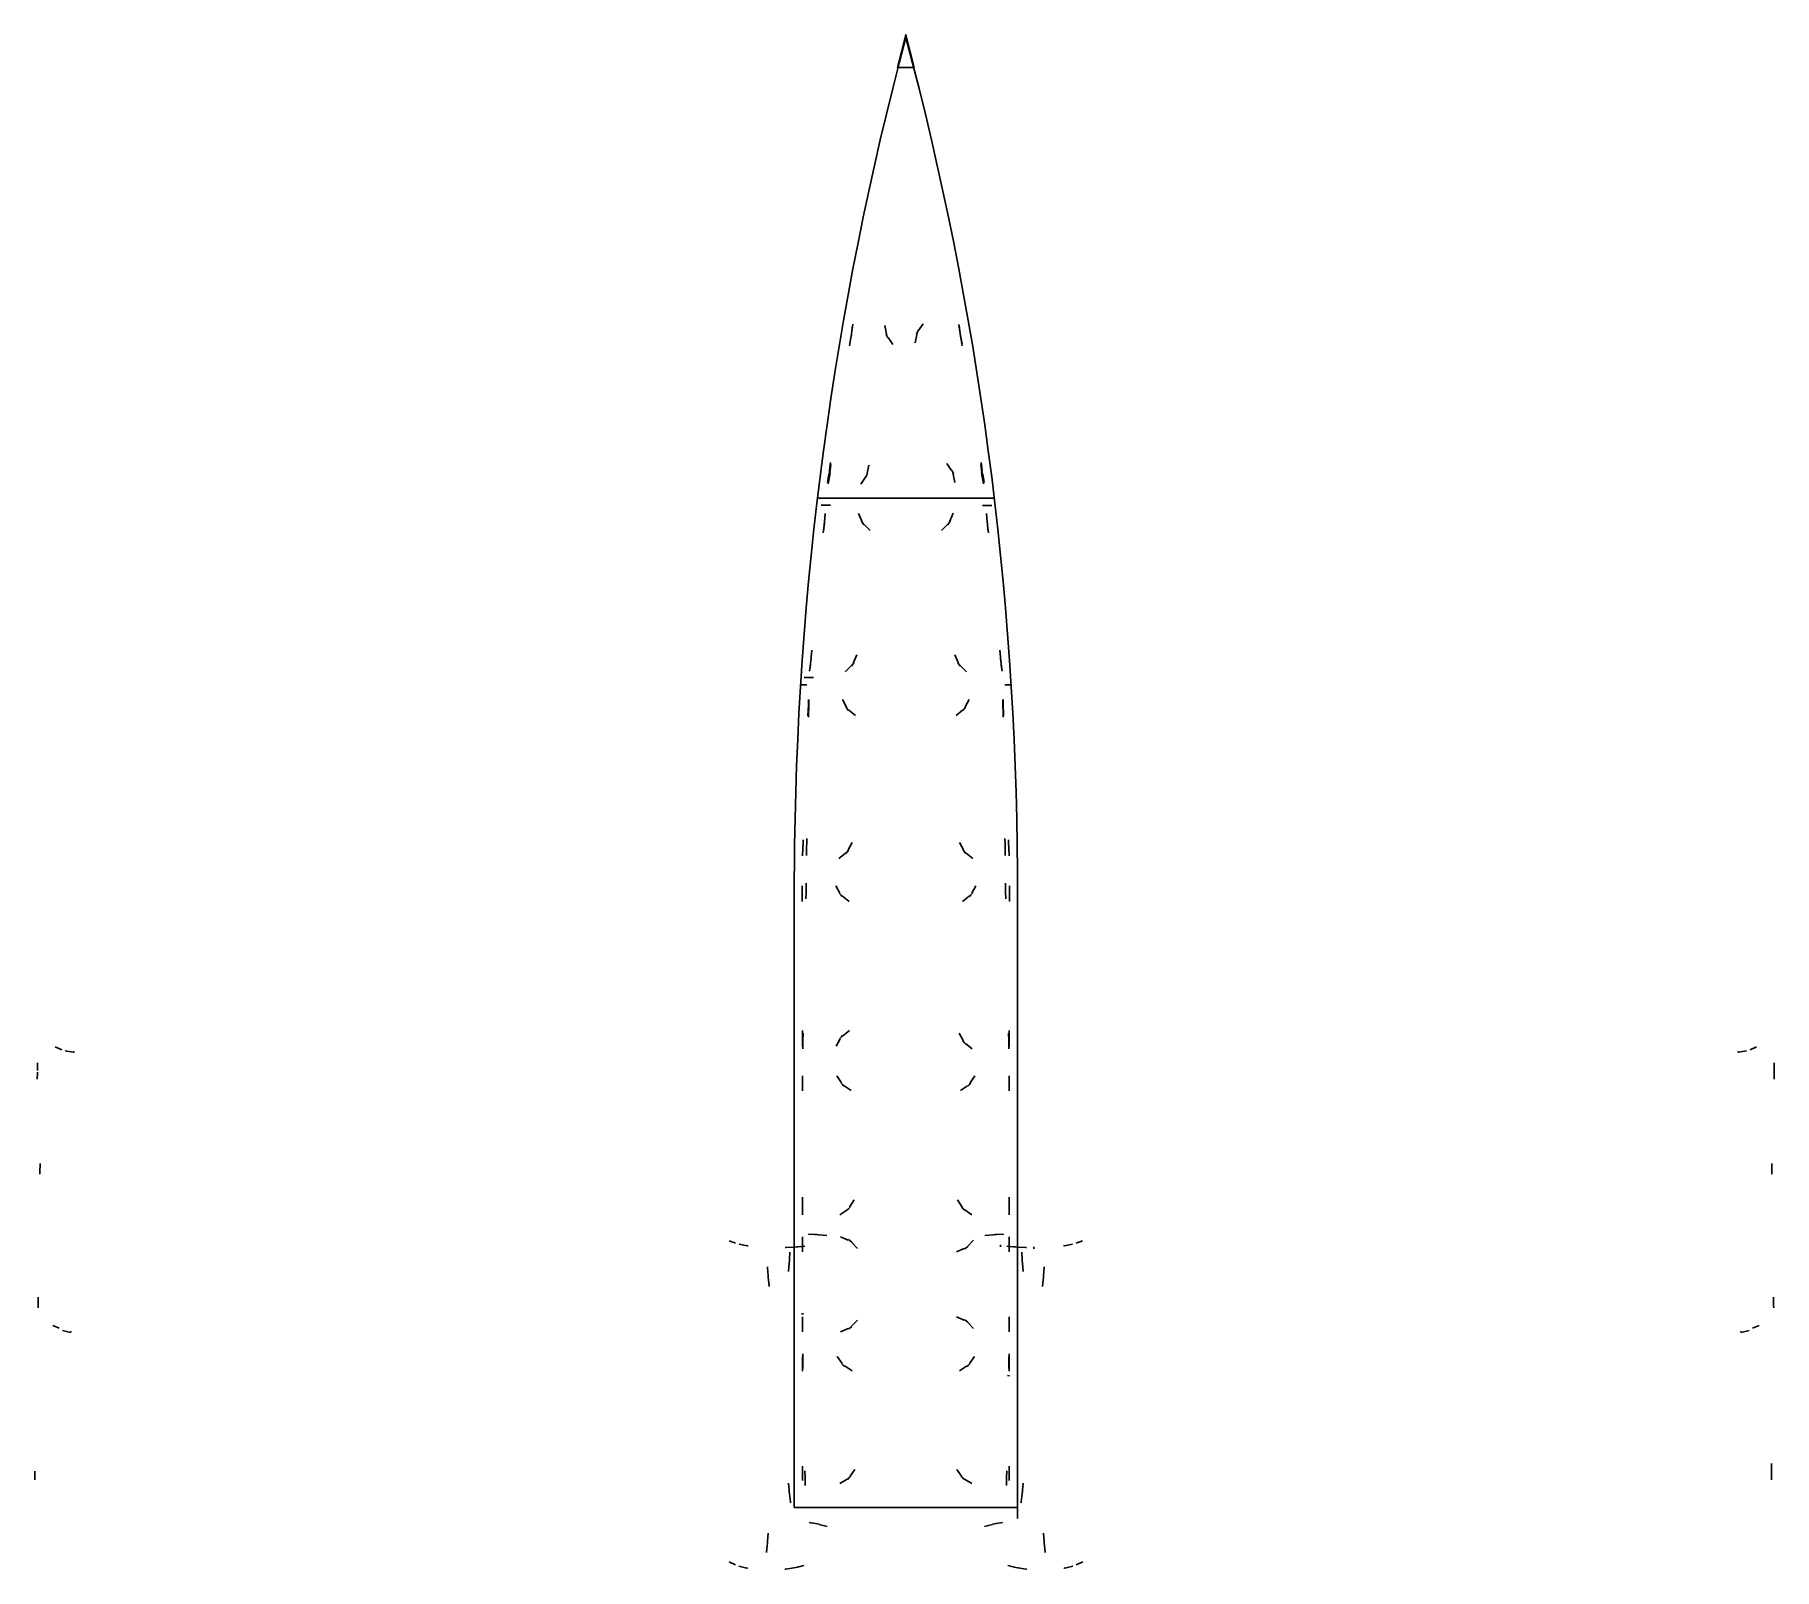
# Model space of a CAD drawing. Header units: inches. Extents: x 20.3 to 41.4, y 15.1 to 33.7.
import ezdxf

# ---------------------------------------------------------------- set-up
doc = ezdxf.new("R2010")
doc.units = ezdxf.units.IN
doc.header["$MEASUREMENT"] = 0
for name, color, linetype in [('Baza_Prindere_Fir', 1, 'Continuous'), ('Cadru', 10, 'Continuous'), ('Fire', 4, 'Continuous')]:
    doc.layers.add(name, color=color, linetype=linetype)

# ---------------------------------------------------------------- blocks, each defined once
blk = doc.blocks.new('Prindere_Fir')
at = {"layer": 'Baza_Prindere_Fir', "extrusion": (1, -9.86076e-32, 4.93038e-32)}
for p, q in [((27.668, 13.341, -0.08), (27.668, 13.741)), ((27.668, 13.341, -0.1), (27.668, 13.341, -0.08)), ((27.668, 13.341, -0.1), (27.668, 13.241, -0.1)), ((27.668, 13.141, -0.1), (27.668, 13.241, -0.1)), ((27.668, 13.141, -0.1), (27.668, 13.141, -0.08)), ((27.668, 13.141, -0.08), (27.668, 12.741))]:
    blk.add_line(p, q, dxfattribs=at)

msp = doc.modelspace()

# ---------------------------------------------------------------- linework, layer by layer
for p, q in [((29.967, 28.011, 1.145), (29.855, 28.011, 1.145)), ((31.808, 28.009, 1.145), (31.921, 28.009, 1.145)), ((29.763, 25.928, 2.322), (29.651, 25.928, 2.322))]:
    msp.add_line(p, q)
at = {"layer": 'Baza_Prindere_Fir', "extrusion": (0.030734, 0.882491, 0.469324)}
for p, q in [((20.662, 21.421, 1.282), (20.584, 21.455, 1.225)), ((20.705, 21.409, 1.303), (20.802, 21.392, 1.329)), ((20.815, 21.402, 1.31), (20.802, 21.392, 1.329))]:
    msp.add_line(p, q, dxfattribs=at)
at = {"layer": 'Baza_Prindere_Fir', "extrusion": (-0.030734, 0.882491, 0.469324)}
for p, q in [((40.948, 21.402, 1.31), (40.96, 21.392, 1.329)), ((41.057, 21.409, 1.303), (40.96, 21.392, 1.329)), ((41.101, 21.421, 1.282), (41.178, 21.455, 1.225))]:
    msp.add_line(p, q, dxfattribs=at)
at = {"layer": 'Baza_Prindere_Fir', "extrusion": (-0.999985, 0.002377, -0.004924)}
for p, q in [((20.367, 21.133, 1.274), (20.366, 21.067, 1.352)), ((20.366, 21.083, 1.371), (20.366, 21.067, 1.352)), ((20.367, 21.172, 1.243), (20.368, 21.263, 1.196)), ((20.367, 21.13, 1.27), (20.367, 21.15, 1.255)), ((20.367, 21.13, 1.27), (20.367, 21.133, 1.274)), ((41.394, 21.169, 1.239), (41.393, 21.15, 1.255)), ((41.393, 21.13, 1.27), (41.393, 21.15, 1.255)), ((41.393, 21.13, 1.27), (41.393, 21.133, 1.274)), ((41.393, 21.133, 1.274), (41.393, 21.067, 1.352)), ((41.393, 21.083, 1.371), (41.393, 21.067, 1.352)), ((41.394, 21.172, 1.243), (41.394, 21.263, 1.196)), ((41.394, 21.169, 1.239), (41.394, 21.172, 1.243)), ((20.336, 16.279, 5.123), (20.337, 16.299, 5.108)), ((20.336, 16.282, 5.127), (20.336, 16.217, 5.205)), ((20.336, 16.232, 5.225), (20.336, 16.217, 5.205)), ((20.337, 16.319, 5.092), (20.337, 16.299, 5.108)), ((41.363, 16.282, 5.127), (41.362, 16.217, 5.205)), ((41.362, 16.232, 5.225), (41.362, 16.217, 5.205)), ((41.363, 16.322, 5.096), (41.363, 16.412, 5.05)), ((41.363, 16.319, 5.092), (41.363, 16.322, 5.096)), ((41.363, 16.319, 5.092), (41.363, 16.299, 5.108)), ((41.363, 16.279, 5.123), (41.363, 16.299, 5.108)), ((41.363, 16.279, 5.123), (41.363, 16.282, 5.127))]:
    msp.add_line(p, q, dxfattribs=at)
at = {"layer": 'Baza_Prindere_Fir', "extrusion": (0.999982, -0.001315, -0.005881)}
for p, q in [((20.398, 19.959, 4.934), (20.399, 20.02, 5.016)), ((20.399, 20.043, 5.005), (20.399, 20.02, 5.016)), ((20.398, 19.938, 4.889), (20.397, 19.914, 4.79)), ((20.398, 19.955, 4.936), (20.398, 19.959, 4.934)), ((20.398, 19.955, 4.936), (20.398, 19.944, 4.913)), ((20.398, 19.934, 4.891), (20.398, 19.944, 4.913)), ((20.398, 19.934, 4.891), (20.398, 19.938, 4.889))]:
    msp.add_line(p, q, dxfattribs=at)
at = {"layer": 'Baza_Prindere_Fir', "extrusion": (-0.999982, -0.001315, -0.005881)}
for p, q in [((41.364, 20.043, 5.005), (41.364, 20.02, 5.016)), ((41.364, 19.959, 4.934), (41.364, 20.02, 5.016)), ((41.364, 19.955, 4.936), (41.364, 19.959, 4.934)), ((41.364, 19.955, 4.936), (41.364, 19.944, 4.913)), ((41.364, 19.934, 4.891), (41.364, 19.944, 4.913)), ((41.364, 19.934, 4.891), (41.364, 19.938, 4.889)), ((41.364, 19.938, 4.889), (41.365, 19.914, 4.79))]:
    msp.add_line(p, q, dxfattribs=at)
at = {"layer": 'Baza_Prindere_Fir', "extrusion": (0.084975, 0.99496, -0.053236)}
for p, q in [((29.782, 19.185, 4.01), (29.701, 19.189, 3.949)), ((29.711, 19.186, 3.926), (29.701, 19.189, 3.949)), ((29.78, 19.185, 4.015), (29.782, 19.185, 4.01)), ((29.78, 19.185, 4.015), (29.802, 19.184, 4.026)), ((29.824, 19.183, 4.037), (29.802, 19.184, 4.026)), ((29.824, 19.183, 4.037), (29.827, 19.182, 4.032)), ((29.827, 19.182, 4.032), (29.925, 19.175, 4.058))]:
    msp.add_line(p, q, dxfattribs=at)
at = {"layer": 'Baza_Prindere_Fir', "extrusion": (-0.084975, 0.99496, -0.053236)}
for p, q in [((31.936, 19.182, 4.032), (31.837, 19.175, 4.058)), ((31.938, 19.183, 4.037), (31.936, 19.182, 4.032)), ((31.938, 19.183, 4.037), (31.96, 19.184, 4.026)), ((31.983, 19.185, 4.015), (31.96, 19.184, 4.026)), ((31.981, 19.185, 4.01), (32.062, 19.189, 3.949)), ((31.983, 19.185, 4.015), (31.981, 19.185, 4.01)), ((32.051, 19.186, 3.926), (32.062, 19.189, 3.949))]:
    msp.add_line(p, q, dxfattribs=at)
at = {"layer": 'Baza_Prindere_Fir', "extrusion": (0.155328, 0.955242, 0.251764)}
for p, q in [((28.819, 19.082, 5.172), (28.741, 19.11, 5.113)), ((28.863, 19.069, 5.193), (28.96, 19.047, 5.217)), ((28.971, 19.051, 5.195), (28.96, 19.047, 5.217))]:
    msp.add_line(p, q, dxfattribs=at)
at = {"layer": 'Baza_Prindere_Fir', "extrusion": (-0.033234, 0.998029, 0.053236)}
for p, q in [((29.422, 19.03, 5.208), (29.433, 19.03, 5.231)), ((29.531, 19.034, 5.205), (29.433, 19.03, 5.231)), ((29.534, 19.034, 5.209), (29.531, 19.034, 5.205)), ((29.534, 19.034, 5.209), (29.556, 19.035, 5.199)), ((29.578, 19.037, 5.188), (29.556, 19.035, 5.199)), ((29.576, 19.037, 5.183), (29.657, 19.043, 5.121)), ((29.578, 19.037, 5.188), (29.576, 19.037, 5.183))]:
    msp.add_line(p, q, dxfattribs=at)
at = {"layer": 'Baza_Prindere_Fir', "extrusion": (0.99192, -0.103976, -0.072694)}
for p, q in [((29.472, 18.886, 3.981), (29.478, 18.973, 3.928)), ((29.475, 18.965, 3.904), (29.478, 18.973, 3.928)), ((29.469, 18.839, 3.998), (29.459, 18.739, 4.014)), ((29.469, 18.841, 4.003), (29.471, 18.865, 3.994)), ((29.469, 18.841, 4.003), (29.469, 18.839, 3.998)), ((29.473, 18.888, 3.986), (29.471, 18.865, 3.994)), ((29.473, 18.888, 3.986), (29.472, 18.886, 3.981))]:
    msp.add_line(p, q, dxfattribs=at)
at = {"layer": 'Baza_Prindere_Fir', "extrusion": (0.033234, 0.998029, 0.053236)}
for p, q in [((32.186, 19.037, 5.183), (32.105, 19.043, 5.121)), ((32.184, 19.037, 5.188), (32.186, 19.037, 5.183)), ((32.184, 19.037, 5.188), (32.206, 19.035, 5.199)), ((32.229, 19.034, 5.209), (32.206, 19.035, 5.199)), ((32.229, 19.034, 5.209), (32.231, 19.034, 5.205)), ((32.231, 19.034, 5.205), (32.33, 19.03, 5.231)), ((32.341, 19.03, 5.208), (32.33, 19.03, 5.231))]:
    msp.add_line(p, q, dxfattribs=at)
at = {"layer": 'Baza_Prindere_Fir', "extrusion": (-0.99192, -0.103976, -0.072694)}
for p, q in [((32.29, 18.886, 3.981), (32.285, 18.973, 3.928)), ((32.287, 18.965, 3.904), (32.285, 18.973, 3.928)), ((32.289, 18.888, 3.986), (32.29, 18.886, 3.981)), ((32.289, 18.888, 3.986), (32.291, 18.865, 3.994)), ((32.293, 18.841, 4.003), (32.291, 18.865, 3.994)), ((32.293, 18.841, 4.003), (32.294, 18.839, 3.998)), ((32.294, 18.839, 3.998), (32.303, 18.739, 4.014))]:
    msp.add_line(p, q, dxfattribs=at)
at = {"layer": 'Baza_Prindere_Fir', "extrusion": (-0.155328, 0.955242, 0.251764)}
for p, q in [((32.791, 19.051, 5.195), (32.803, 19.047, 5.217)), ((32.899, 19.069, 5.193), (32.803, 19.047, 5.217)), ((32.943, 19.082, 5.172), (33.021, 19.11, 5.113))]:
    msp.add_line(p, q, dxfattribs=at)
at = {"layer": 'Baza_Prindere_Fir', "extrusion": (0.994456, 0.05662, 0.088606)}
for p, q in [((29.208, 18.795, 5.198), (29.206, 18.784, 5.221)), ((29.214, 18.685, 5.198), (29.206, 18.784, 5.221)), ((29.214, 18.683, 5.202), (29.214, 18.685, 5.198)), ((29.214, 18.683, 5.202), (29.216, 18.661, 5.192)), ((29.218, 18.638, 5.181), (29.216, 18.661, 5.192)), ((29.218, 18.638, 5.181), (29.218, 18.64, 5.177)), ((29.218, 18.64, 5.177), (29.228, 18.558, 5.117))]:
    msp.add_line(p, q, dxfattribs=at)
at = {"layer": 'Baza_Prindere_Fir', "extrusion": (-0.994456, 0.05662, 0.088606)}
for p, q in [((32.548, 18.685, 5.198), (32.556, 18.784, 5.221)), ((32.555, 18.795, 5.198), (32.556, 18.784, 5.221)), ((32.544, 18.64, 5.177), (32.534, 18.558, 5.117)), ((32.544, 18.638, 5.181), (32.546, 18.661, 5.192)), ((32.544, 18.638, 5.181), (32.544, 18.64, 5.177)), ((32.549, 18.683, 5.202), (32.546, 18.661, 5.192)), ((32.549, 18.683, 5.202), (32.548, 18.685, 5.198))]:
    msp.add_line(p, q, dxfattribs=at)
at = {"layer": 'Baza_Prindere_Fir', "extrusion": (0.999637, -0.026306, 0.005881)}
for p, q in [((20.376, 18.382, 1.371), (20.375, 18.322, 1.289)), ((20.375, 18.299, 1.3), (20.375, 18.322, 1.289)), ((20.377, 18.387, 1.369), (20.376, 18.382, 1.371)), ((20.377, 18.404, 1.416), (20.377, 18.428, 1.515)), ((20.377, 18.408, 1.414), (20.377, 18.404, 1.416)), ((20.377, 18.408, 1.414), (20.377, 18.397, 1.392)), ((20.377, 18.387, 1.369), (20.377, 18.397, 1.392))]:
    msp.add_line(p, q, dxfattribs=at)
at = {"layer": 'Baza_Prindere_Fir', "extrusion": (-0.999637, -0.026306, 0.005881)}
for p, q in [((41.385, 18.408, 1.414), (41.386, 18.404, 1.416)), ((41.385, 18.408, 1.414), (41.386, 18.397, 1.392)), ((41.386, 18.404, 1.416), (41.386, 18.428, 1.515)), ((41.386, 18.387, 1.369), (41.386, 18.397, 1.392)), ((41.386, 18.387, 1.369), (41.386, 18.382, 1.371)), ((41.386, 18.382, 1.371), (41.387, 18.322, 1.289)), ((41.388, 18.299, 1.3), (41.387, 18.322, 1.289))]:
    msp.add_line(p, q, dxfattribs=at)
at = {"layer": 'Baza_Prindere_Fir', "extrusion": (0.184207, 0.935634, 0.301094)}
for p, q in [((20.629, 18.05, 1.313), (20.553, 18.083, 1.255)), ((20.78, 18.013, 1.336), (20.768, 18.008, 1.358)), ((28.817, 15.188, 5.195), (28.741, 15.222, 5.137)), ((28.861, 15.173, 5.215), (28.956, 15.147, 5.239)), ((28.968, 15.152, 5.217), (28.956, 15.147, 5.239))]:
    msp.add_line(p, q, dxfattribs=at)
at = {"layer": 'Baza_Prindere_Fir', "extrusion": (0.098524, 0.889706, 0.445777)}
msp.add_line((20.672, 18.024, 1.328), (20.768, 18.001, 1.353), dxfattribs=at)
at = {"layer": 'Baza_Prindere_Fir', "extrusion": (-0.184207, 0.935634, 0.301094)}
for p, q in [((40.982, 18.013, 1.336), (40.994, 18.008, 1.358)), ((41.133, 18.05, 1.313), (41.21, 18.083, 1.255)), ((32.902, 15.173, 5.215), (32.806, 15.147, 5.239)), ((32.945, 15.188, 5.195), (33.022, 15.222, 5.137)), ((32.794, 15.152, 5.217), (32.806, 15.147, 5.239))]:
    msp.add_line(p, q, dxfattribs=at)
at = {"layer": 'Baza_Prindere_Fir', "extrusion": (-0.098524, 0.889706, 0.445777)}
msp.add_line((41.09, 18.024, 1.328), (40.994, 18.001, 1.353), dxfattribs=at)
at = {"layer": 'Baza_Prindere_Fir', "extrusion": (0.986553, 0.137343, -0.088606)}
for p, q in [((29.468, 16.093, 3.907), (29.462, 16.176, 3.967)), ((29.467, 16.095, 3.902), (29.468, 16.093, 3.907)), ((29.467, 16.095, 3.902), (29.469, 16.072, 3.892)), ((29.472, 16.05, 3.882), (29.469, 16.072, 3.892)), ((29.472, 16.05, 3.882), (29.472, 16.048, 3.886)), ((29.472, 16.048, 3.886), (29.484, 15.949, 3.863)), ((29.487, 15.939, 3.885), (29.484, 15.949, 3.863))]:
    msp.add_line(p, q, dxfattribs=at)
at = {"layer": 'Baza_Prindere_Fir', "extrusion": (-0.986553, 0.137343, -0.088606)}
for p, q in [((32.29, 16.048, 3.886), (32.279, 15.949, 3.863)), ((32.291, 16.05, 3.882), (32.29, 16.048, 3.886)), ((32.291, 16.05, 3.882), (32.293, 16.072, 3.892)), ((32.295, 16.095, 3.902), (32.293, 16.072, 3.892)), ((32.295, 16.093, 3.907), (32.301, 16.176, 3.967)), ((32.295, 16.095, 3.902), (32.295, 16.093, 3.907)), ((32.275, 15.939, 3.885), (32.279, 15.949, 3.863))]:
    msp.add_line(p, q, dxfattribs=at)
at = {"layer": 'Baza_Prindere_Fir', "extrusion": (0.292435, 0.938337, -0.184406)}
for p, q in [((29.789, 15.686, 3.964), (29.709, 15.699, 3.902)), ((29.719, 15.691, 3.88), (29.709, 15.699, 3.902)), ((29.787, 15.688, 3.968), (29.789, 15.686, 3.964)), ((29.787, 15.688, 3.968), (29.809, 15.683, 3.98)), ((29.831, 15.678, 3.991), (29.809, 15.683, 3.98)), ((29.831, 15.678, 3.991), (29.833, 15.677, 3.986)), ((29.833, 15.677, 3.986), (29.928, 15.653, 4.014))]:
    msp.add_line(p, q, dxfattribs=at)
at = {"layer": 'Baza_Prindere_Fir', "extrusion": (-0.292435, 0.938337, -0.184406)}
for p, q in [((31.93, 15.677, 3.986), (31.834, 15.653, 4.014)), ((31.932, 15.678, 3.991), (31.93, 15.677, 3.986)), ((31.932, 15.678, 3.991), (31.953, 15.683, 3.98)), ((31.975, 15.688, 3.968), (31.953, 15.683, 3.98)), ((31.973, 15.686, 3.964), (32.053, 15.699, 3.902)), ((31.975, 15.688, 3.968), (31.973, 15.686, 3.964)), ((32.043, 15.691, 3.88), (32.053, 15.699, 3.902))]:
    msp.add_line(p, q, dxfattribs=at)
at = {"layer": 'Baza_Prindere_Fir', "extrusion": (0.996074, -0.050518, 0.072694)}
for p, q in [((29.203, 15.423, 5.166), (29.195, 15.337, 5.22)), ((29.204, 15.422, 5.162), (29.203, 15.423, 5.166)), ((29.204, 15.422, 5.162), (29.205, 15.445, 5.153)), ((29.207, 15.468, 5.144), (29.205, 15.445, 5.153)), ((29.207, 15.47, 5.149), (29.213, 15.571, 5.133)), ((29.207, 15.468, 5.144), (29.207, 15.47, 5.149)), ((29.194, 15.346, 5.243), (29.195, 15.337, 5.22))]:
    msp.add_line(p, q, dxfattribs=at)
at = {"layer": 'Baza_Prindere_Fir', "extrusion": (-0.996074, -0.050518, 0.072694)}
for p, q in [((32.555, 15.47, 5.149), (32.549, 15.571, 5.133)), ((32.555, 15.468, 5.144), (32.555, 15.47, 5.149)), ((32.555, 15.468, 5.144), (32.557, 15.445, 5.153)), ((32.559, 15.422, 5.162), (32.557, 15.445, 5.153)), ((32.559, 15.422, 5.162), (32.559, 15.423, 5.166)), ((32.559, 15.423, 5.166), (32.567, 15.337, 5.22)), ((32.569, 15.346, 5.243), (32.567, 15.337, 5.22))]:
    msp.add_line(p, q, dxfattribs=at)
at = {"layer": 'Baza_Prindere_Fir', "extrusion": (-0.111335, 0.976524, 0.184406)}
for p, q in [((29.568, 15.16, 5.2), (29.646, 15.181, 5.137)), ((29.415, 15.137, 5.228), (29.427, 15.134, 5.25)), ((29.524, 15.151, 5.222), (29.427, 15.134, 5.25)), ((29.526, 15.15, 5.227), (29.524, 15.151, 5.222)), ((29.526, 15.15, 5.227), (29.548, 15.155, 5.215)), ((29.57, 15.159, 5.204), (29.548, 15.155, 5.215)), ((29.57, 15.159, 5.204), (29.568, 15.16, 5.2))]:
    msp.add_line(p, q, dxfattribs=at)
at = {"layer": 'Baza_Prindere_Fir', "extrusion": (0.111335, 0.976524, 0.184406)}
for p, q in [((32.195, 15.16, 5.2), (32.117, 15.181, 5.137)), ((32.192, 15.159, 5.204), (32.195, 15.16, 5.2)), ((32.192, 15.159, 5.204), (32.214, 15.155, 5.215)), ((32.236, 15.15, 5.227), (32.214, 15.155, 5.215)), ((32.236, 15.15, 5.227), (32.239, 15.151, 5.222)), ((32.239, 15.151, 5.222), (32.335, 15.134, 5.25)), ((32.347, 15.137, 5.228), (32.335, 15.134, 5.25))]:
    msp.add_line(p, q, dxfattribs=at)
at = {"layer": 'Cadru', "extrusion": (9.78657e-18, -0.044075, 0.999028)}
for p, q in [((29.881, 28.098, 0.682), (29.811, 28.098, 0.682)), ((30.881, 28.098, 0.682), (29.881, 28.098, 0.682)), ((30.881, 28.098, 0.682), (31.881, 28.098, 0.682)), ((31.881, 28.098, 0.682), (31.952, 28.098, 0.682)), ((29.681, 25.84, 0.583), (29.607, 25.84, 0.583)), ((32.081, 25.84, 0.583), (32.156, 25.84, 0.583))]:
    msp.add_line(p, q, dxfattribs=at)
at = {"layer": 'Cadru', "elevation": 0.483}
msp.add_lwpolyline([(29.531, 23.583), (29.531, 15.883), (32.231, 15.883), (32.231, 23.583)], dxfattribs=at)
msp.add_lwpolyline([(29.531, 23.583), (29.531, 15.883), (32.231, 15.883), (32.231, 23.583)], dxfattribs=at)
at = {"layer": 'Cadru'}
msp.add_polyline3d([(30.983, 33.309, 0.907), (30.881, 33.706, 0.924), (30.779, 33.309, 0.907)], close=True, dxfattribs=at)
at = {"layer": 'Cadru', "extrusion": (9.78657e-18, -0.044075, 0.999028)}
for centre, start, end in [((69.531, 23.375, -0.557), 165.069, 179.7046), ((-7.768, 23.375, -0.557), 0.2954, 14.931)]:
    msp.add_arc(centre, 40, start, end, dxfattribs=at)
at = {"layer": 'Fire', "extrusion": (0.897541, -0.053236, 0.437706)}
for p, q in [((32.027, 19.062, 5.056), (32.026, 19.037, 5.054)), ((32.431, 19.038, 5.253), (32.43, 19.013, 5.251))]:
    msp.add_line(p, q, dxfattribs=at)
at = {"layer": 'Fire', "extrusion": (-5.72256e-13, -0.568004, 0.823026)}
msp.add_line((29.619, 18.226, 2.35), (29.644, 18.226, 2.35), dxfattribs=at)
at = {"layer": 'Fire', "extrusion": (-5.72256e-13, -0.568004, -0.823026)}
msp.add_line((29.619, 18.226, 1.316), (29.644, 18.226, 1.316), dxfattribs=at)
at = {"layer": 'Fire', "extrusion": (0.014297, 0.707665, -0.706404)}
msp.add_line((32.137, 17.476, 1.263), (32.112, 17.477, 1.264), dxfattribs=at)
at = {"layer": 'Fire'}
msp.add_line((32.231, 15.883, 0.483), (32.231, 15.75, 0.483), dxfattribs=at)

# ---------------------------------------------------------------- block references
at = {"extrusion": (-0.132222, 0.177834, -0.975137), "xscale": -0.2500000000000001, "yscale": 0.2499999999999999, "zscale": 0.2500000000000001, "rotation": 45.04643662224346}
msp.add_blockref('Prindere_Fir', (-34.958, 8.828, -0.084), dxfattribs=at)
at = {"extrusion": (-0.204286, -0.270263, -0.940864), "xscale": -0.2500000000000001, "yscale": 0.2500000000000001, "zscale": 0.2500000000000001, "rotation": 153.472255470332}
msp.add_blockref('Prindere_Fir', (1.257, -33.221, -15.562), dxfattribs=at)
at = {"extrusion": (0.921973, 0.386142, -0.029336), "xscale": 0.25, "yscale": 0.25, "zscale": 0.25, "rotation": 92.52638020623195}
msp.add_blockref('Prindere_Fir', (19.499, -4.72, 39.868), dxfattribs=at)
at = {"extrusion": (0.921973, -0.381584, -0.066025), "xscale": 0.2500000000000004, "yscale": 0.2500000000000004, "zscale": 0.2500000000000004, "rotation": 92.53081806291657}
msp.add_blockref('Prindere_Fir', (43.287, -4.757, 17.079), dxfattribs=at)
at = {"extrusion": (0.204286, -0.270263, -0.940864), "xscale": 0.2500000000000001, "yscale": 0.2500000000000001, "zscale": 0.2500000000000001, "rotation": 206.5277445296679}
msp.add_blockref('Prindere_Fir', (48.013, 1.82, -2.945), dxfattribs=at)
at = {"extrusion": (0.132222, 0.177834, -0.975137), "xscale": 0.2500000000000001, "yscale": 0.2500000000000001, "zscale": 0.2500000000000001, "rotation": 314.9535633777565}
msp.add_blockref('Prindere_Fir', (-14.606, 44.763, 8.082), dxfattribs=at)
at = {"extrusion": (-0.181312, -0.127411, 0.975137), "xscale": -0.2500000000000002, "yscale": 0.2500000000000002, "zscale": 0.2500000000000001, "rotation": 225.0464366220687}
msp.add_blockref('Prindere_Fir', (-13.253, 37.523, -7.923), dxfattribs=at)
at = {"extrusion": (-0.101303, 0.319879, 0.942027), "xscale": -0.25, "yscale": 0.2500000000000001, "zscale": 0.2500000000000001, "rotation": 335.2804967279354}
msp.add_blockref('Prindere_Fir', (-32.231, -22.259, 7.772), dxfattribs=at)
at = {"extrusion": (-0.921973, 0.386142, -0.029336), "xscale": 0.2499999999999995, "yscale": 0.2499999999999995, "zscale": 0.2499999999999995, "rotation": 87.47361979383301}
msp.add_blockref('Prindere_Fir', (-34.915, -6.764, -17.076), dxfattribs=at)
at = {"extrusion": (-0.921973, -0.381584, -0.066025), "xscale": 0.2500000000000007, "yscale": 0.2500000000000007, "zscale": 0.2500000000000007, "rotation": 87.46918193714623}
msp.add_blockref('Prindere_Fir', (-11.224, -8.898, -39.864), dxfattribs=at)
at = {"extrusion": (0.101303, 0.319879, 0.942027), "xscale": 0.2500000000000001, "yscale": 0.2500000000000001, "zscale": 0.2500000000000001, "rotation": 24.71950327206455}
msp.add_blockref('Prindere_Fir', (-26.649, -39.825, 14.029), dxfattribs=at)
at = {"extrusion": (0.181312, -0.127411, 0.975137), "xscale": 0.2500000000000002, "yscale": 0.2500000000000002, "zscale": 0.2500000000000002, "rotation": 134.9535633779313}
msp.add_blockref('Prindere_Fir', (48.763, -11.753, 3.275), dxfattribs=at)
at = {"extrusion": (-0.059526, 0.392535, -0.917809), "xscale": -0.2500000000000001, "yscale": 0.2500000000000002, "zscale": 0.2500000000000001, "rotation": 13.09283249472084}
msp.add_blockref('Prindere_Fir', (-26.235, 20.189, 7.425), dxfattribs=at)
at = {"extrusion": (-0.049485, 0.495007, 0.867479), "xscale": -0.2500000000000001, "zscale": 0.25, "rotation": 350.1613665584293}
for p, yscale in [((-26.261, -25.249, 13.354), 0.2499999999999998), ((-25.927, -23.327, 13.354), 0.2500000000000001)]:
    msp.add_blockref('Prindere_Fir', p, dxfattribs=dict(at, yscale=yscale))
at = {"extrusion": (0.825644, 0.563806, -0.020861), "rotation": 92.2634612742461}
for p, xscale, yscale, zscale in [((9.416, -5.156, 40.746), 0.25, 0.25, 0.25), ((7.345, -5.238, 40.746), 0.2500000000000003, 0.2500000000000003, 0.2500000000000003)]:
    msp.add_blockref('Prindere_Fir', p, dxfattribs=dict(at, xscale=xscale, yscale=yscale, zscale=zscale))
at = {"extrusion": (-0.825644, 0.563806, -0.020861), "rotation": 87.73653872581968}
for p, xscale, yscale, zscale in [((-37.63, -6.482, -10.247), 0.25, 0.25, 0.25), ((-35.559, -6.564, -10.247), 0.2499999999999997, 0.2499999999999997, 0.2499999999999997)]:
    msp.add_blockref('Prindere_Fir', p, dxfattribs=dict(at, xscale=xscale, yscale=yscale, zscale=zscale))
at = {"extrusion": (0.049485, 0.495007, 0.867479)}
for p, xscale, yscale, zscale, rotation in [((-35.195, -30.579, 16.41), 0.2500000000000004, 0.2500000000000004, 0.2500000000000004, 9.838633441570614), ((-35.529, -28.657, 16.41), 0.2500000000000007, 0.2500000000000007, 0.2500000000000007, 9.83863344157061)]:
    msp.add_blockref('Prindere_Fir', p, dxfattribs=dict(at, xscale=xscale, yscale=yscale, zscale=zscale, rotation=rotation))
at = {"extrusion": (0.059526, 0.392535, -0.917809), "xscale": 0.2499999999999999, "yscale": 0.2499999999999999, "zscale": 0.2499999999999999, "rotation": 346.9071675052792}
msp.add_blockref('Prindere_Fir', (-34.83, 28.688, 11.101), dxfattribs=at)
at = {"extrusion": (-0.134592, -0.373513, 0.917809), "xscale": -0.2500000000000004, "yscale": 0.250000000000001, "zscale": 0.2500000000000002, "rotation": 193.0928324945751}
msp.add_blockref('Prindere_Fir', (11.62, 33.922, -12.748), dxfattribs=at)
at = {"extrusion": (0.134592, -0.373513, 0.917809), "xscale": 0.2500000000000001, "yscale": 0.2500000000000001, "zscale": 0.2500000000000001, "rotation": 166.9071675054248}
msp.add_blockref('Prindere_Fir', (46.485, 14.706, -4.436), dxfattribs=at)
at = {"extrusion": (-0.014515, 0.626731, 0.779101), "xscale": -0.2500000000000001, "yscale": 0.2500000000000001, "zscale": 0.2500000000000001, "rotation": 357.2299901746901}
msp.add_blockref('Prindere_Fir', (-23.535, -22.284, 16.498), dxfattribs=at)
at = {"extrusion": (-0.006618, 0.553601, -0.832756), "xscale": -0.2500000000000001, "yscale": 0.2500000000000001, "zscale": 0.25, "rotation": 1.277828299177299}
msp.add_blockref('Prindere_Fir', (-23.019, 19.054, 12.102), dxfattribs=at)
at = {"extrusion": (0.772572, 0.63466, -0.018423), "xscale": 0.25, "yscale": 0.25, "zscale": 0.25, "rotation": 92.2330660981785}
for p in [(4.165, -5.379, 39.537), (1.927, -5.467, 39.537)]:
    msp.add_blockref('Prindere_Fir', p, dxfattribs=at)
at = {"extrusion": (-0.772572, 0.63466, -0.018423), "rotation": 87.76693390188731}
for p, xscale, yscale, zscale in [((-36.754, -6.517, -8.178), 0.2500000000000003, 0.2500000000000003, 0.2500000000000003), ((-34.516, -6.604, -8.178), 0.2500000000000004, 0.2500000000000004, 0.2500000000000004)]:
    msp.add_blockref('Prindere_Fir', p, dxfattribs=dict(at, xscale=xscale, yscale=yscale, zscale=zscale))
at = {"extrusion": (0.006618, 0.553601, -0.832756), "xscale": 0.2500000000000001, "yscale": 0.2500000000000001, "zscale": 0.2500000000000001, "rotation": 358.7221717008227}
msp.add_blockref('Prindere_Fir', (-38.739, 19.669, 12.51), dxfattribs=at)
at = {"extrusion": (0.014515, 0.626731, 0.779101), "xscale": 0.2500000000000001, "yscale": 0.2500000000000001, "zscale": 0.2500000000000001, "rotation": 2.770009825309928}
msp.add_blockref('Prindere_Fir', (-38.21, -23.398, 17.395), dxfattribs=at)
at = {"extrusion": (-0.06314, -0.623711, -0.779101), "xscale": -0.2500000000000001, "yscale": 0.2500000000000006, "zscale": 0.2500000000000001, "rotation": 177.2299901745893}
msp.add_blockref('Prindere_Fir', (20.331, -15.558, -18.777), dxfattribs=at)
at = {"extrusion": (-0.023027, -0.553162, 0.832756), "xscale": -0.2500000000000001, "yscale": 0.250000000000001, "zscale": 0.2500000000000001, "rotation": 181.2778282990603}
msp.add_blockref('Prindere_Fir', (21.672, 24.627, -13.021), dxfattribs=at)
at = {"extrusion": (0.023027, -0.553162, 0.832756), "xscale": 0.2500000000000001, "yscale": 0.2500000000000001, "zscale": 0.2500000000000001, "rotation": 178.7221717009397}
msp.add_blockref('Prindere_Fir', (40.037, 22.488, -11.599), dxfattribs=at)
at = {"extrusion": (0.06314, -0.623711, -0.779101), "xscale": 0.2499999999999999, "yscale": 0.2499999999999999, "zscale": 0.2499999999999999, "rotation": 182.7700098254107}
msp.add_blockref('Prindere_Fir', (41.117, -10.711, -14.878), dxfattribs=at)
at = {"extrusion": (0.00088797, 0.639139, -0.769091), "xscale": -0.2500000000000001, "yscale": 0.2500000000000001, "zscale": 0.25, "rotation": 359.8303461590356}
msp.add_blockref('Prindere_Fir', (-22.687, 16.285, 12.932), dxfattribs=at)
at = {"extrusion": (-0.034479, -0.640537, -0.767153), "xscale": -0.2500000000000003, "yscale": 0.2500000000000003, "zscale": 0.2499999999999998, "rotation": 178.5597037608812}
msp.add_blockref('Prindere_Fir', (21.544, -14.914, -16.822), dxfattribs=at)
at = {"extrusion": (0.767241, 0.641358, 0.000872932), "rotation": 89.8930023266463}
for p, xscale, yscale, zscale in [((1.869, -6.378, 38.056), 0.2499999999999998, 0.2499999999999998, 0.2499999999999998), ((-0.457, -6.373, 38.056), 0.25, 0.25, 0.25)]:
    msp.add_blockref('Prindere_Fir', p, dxfattribs=dict(at, xscale=xscale, yscale=yscale, zscale=zscale))
at = {"extrusion": (-0.767241, 0.641358, 0.000872932), "xscale": 0.25, "yscale": 0.25, "zscale": 0.25, "rotation": 90.10699767342058}
msp.add_blockref('Prindere_Fir', (-34.86, -6.324, -9.331), dxfattribs=at)
at = {"extrusion": (0.034479, -0.640537, -0.767153), "xscale": 0.25, "yscale": 0.25, "zscale": 0.25, "rotation": 181.4402962391186}
msp.add_blockref('Prindere_Fir', (40.129, -12.367, -14.693), dxfattribs=at)
at = {"extrusion": (-0.00088797, 0.639139, -0.769091), "xscale": 0.2500000000000001, "yscale": 0.2500000000000001, "zscale": 0.2500000000000001, "rotation": 0.1696538409644148}
msp.add_blockref('Prindere_Fir', (-39.075, 16.219, 12.878), dxfattribs=at)
at = {"extrusion": (0.004033, -0.639127, 0.769091), "xscale": -0.2500000000000002, "yscale": 0.2500000000000002, "zscale": 0.2500000000000002, "rotation": 179.8303461589327}
msp.add_blockref('Prindere_Fir', (22.859, 20.452, -12.836), dxfattribs=at)
at = {"extrusion": (-0.007536, 0.64142, 0.767153), "xscale": -0.2500000000000001, "yscale": 0.2500000000000002, "zscale": 0.25, "rotation": 358.5597037609816}
msp.add_blockref('Prindere_Fir', (-23.054, -18.089, 15.546), dxfattribs=at)
at = {"extrusion": (0.767241, -0.641346, 0.003995), "xscale": 0.2500000000000003, "yscale": 0.2500000000000003, "zscale": 0.2500000000000003, "rotation": 89.8930015135495}
msp.add_blockref('Prindere_Fir', (39.155, -6.377, 9.284), dxfattribs=at)
at = {"extrusion": (0.007536, 0.64142, 0.767153), "xscale": 0.2500000000000001, "yscale": 0.2500000000000001, "zscale": 0.2500000000000001, "rotation": 1.44029623901839}
msp.add_blockref('Prindere_Fir', (-38.704, -18.645, 16.012), dxfattribs=at)
at = {"extrusion": (-0.004033, -0.639127, 0.769091), "xscale": 0.2500000000000006, "yscale": 0.2500000000000006, "zscale": 0.2500000000000006, "rotation": 180.1696538410673}
msp.add_blockref('Prindere_Fir', (38.902, 20.751, -13.085), dxfattribs=at)
at = {"extrusion": (2.40792e-13, 0.697219, 0.716859), "xscale": -0.2500000000000001, "yscale": 0.25, "zscale": 0.25}
msp.add_blockref('Prindere_Fir', (-22.714, -17.62, 15.431), dxfattribs=at)
at = {"extrusion": (-2.42725e-13, 0.697219, -0.716859), "xscale": -0.2500000000000001, "yscale": 0.25, "zscale": 0.25}
msp.add_blockref('Prindere_Fir', (-22.714, 13.555, 12.802), dxfattribs=at)
at = {"extrusion": (0.716859, 0.697219, 2.45322e-13), "xscale": 0.2500000000000003, "yscale": 0.2500000000000003, "zscale": 0.2500000000000003, "rotation": 90.00000000003364}
for p in [(-2.633, -6.334, 36.254), (-4.729, -6.334, 36.254)]:
    msp.add_blockref('Prindere_Fir', p, dxfattribs=at)
at = {"extrusion": (-0.716859, 0.697219, -2.47019e-13), "rotation": 90.00000000003345}
for p, xscale, yscale, zscale in [((-33.808, -6.334, -8.021), 0.25, 0.25, 0.25), ((-31.712, -6.334, -8.021), 0.2500000000000003, 0.2500000000000003, 0.2500000000000003)]:
    msp.add_blockref('Prindere_Fir', p, dxfattribs=dict(at, xscale=xscale, yscale=yscale, zscale=zscale))
at = {"extrusion": (-2.41102e-13, 0.697219, 0.716859), "xscale": 0.2500000000000001, "yscale": 0.2500000000000001, "zscale": 0.2500000000000001}
msp.add_blockref('Prindere_Fir', (-39.048, -17.62, 15.431), dxfattribs=at)
at = {"extrusion": (2.42415e-13, 0.697219, -0.716859), "xscale": 0.2500000000000001, "yscale": 0.2500000000000001, "zscale": 0.2500000000000001}
msp.add_blockref('Prindere_Fir', (-39.048, 13.555, 12.802), dxfattribs=at)
at = {"extrusion": (1.35179e-12, -0.697219, 0.716859), "xscale": -0.2500000000000001, "yscale": 0.2500000000000001, "zscale": 0.2500000000000001, "rotation": 180}
msp.add_blockref('Prindere_Fir', (22.714, 18.08, -12.852), dxfattribs=at)
at = {"extrusion": (2.41381e-13, 0.697219, 0.716859), "xscale": -0.2500000000000001, "yscale": 0.25, "zscale": 0.25}
msp.add_blockref('Prindere_Fir', (-22.714, -15.524, 15.431), dxfattribs=at)
at = {"extrusion": (-1.35148e-12, -0.697219, 0.716859), "xscale": 0.2500000000000001, "yscale": 0.2500000000000001, "zscale": 0.2500000000000001, "rotation": 180.0000000001124}
msp.add_blockref('Prindere_Fir', (39.048, 18.08, -12.852), dxfattribs=at)
at = {"extrusion": (-2.41691e-13, 0.697219, 0.716859), "xscale": 0.2500000000000001, "yscale": 0.2500000000000001, "zscale": 0.2500000000000001}
msp.add_blockref('Prindere_Fir', (-39.048, -15.524, 15.431), dxfattribs=at)
at = {"extrusion": (-1.83712e-12, -0.823026, -0.568004), "xscale": -0.2500000000000001, "yscale": 0.2500000000000001, "zscale": 0.2500000000000001, "rotation": 180}
msp.add_blockref('Prindere_Fir', (22.714, -6.589, -16.36), dxfattribs=at)
at = {"extrusion": (-1.78743e-13, 0.823026, -0.568004), "xscale": -0.2500000000000001, "yscale": 0.25, "zscale": 0.2500000000000001}
msp.add_blockref('Prindere_Fir', (-22.714, 9.607, 14.228), dxfattribs=at)
at = {"extrusion": (-0.568004, -0.823026, -1.87597e-12), "xscale": 0.2500000000000007, "yscale": 0.2500000000000007, "zscale": 0.2500000000000007, "rotation": 90.00000000003345}
for p in [(17.318, -6.334, -32.86), (19.025, -6.334, -32.86)]:
    msp.add_blockref('Prindere_Fir', p, dxfattribs=at)
at = {"extrusion": (-0.568004, 0.823026, -1.82346e-13), "xscale": 0.25, "yscale": 0.25, "zscale": 0.25, "rotation": 90.00000000003345}
msp.add_blockref('Prindere_Fir', (-33.514, -6.334, -2.272), dxfattribs=at)
at = {"extrusion": (1.83748e-12, -0.823026, -0.568004), "xscale": 0.2500000000000001, "yscale": 0.2500000000000001, "zscale": 0.2500000000000001, "rotation": 180.0000000001054}
msp.add_blockref('Prindere_Fir', (39.048, -6.589, -16.36), dxfattribs=at)
at = {"extrusion": (1.78377e-13, 0.823026, -0.568004), "xscale": 0.2500000000000001, "yscale": 0.2500000000000001, "zscale": 0.2500000000000001}
msp.add_blockref('Prindere_Fir', (-39.048, 9.607, 14.228), dxfattribs=at)
at = {"extrusion": (1.83704e-12, -0.823026, 0.568004), "xscale": -0.25, "yscale": 0.2499999999999999, "zscale": 0.2499999999999999, "rotation": 180}
msp.add_blockref('Prindere_Fir', (22.714, 14.521, -14.278), dxfattribs=at)
at = {"extrusion": (1.77933e-13, 0.823026, 0.568004), "xscale": -0.2500000000000001, "yscale": 0.25, "zscale": 0.25}
msp.add_blockref('Prindere_Fir', (-22.714, -11.503, 16.31), dxfattribs=at)
at = {"extrusion": (-0.568004, 0.823026, -1.82282e-13), "xscale": 0.25, "yscale": 0.25, "zscale": 0.25, "rotation": 90.00000000003345}
msp.add_blockref('Prindere_Fir', (-31.807, -6.334, -2.272), dxfattribs=at)
at = {"extrusion": (-1.83667e-12, -0.823026, 0.568004), "xscale": 0.25, "yscale": 0.25, "zscale": 0.25, "rotation": 180.0000000001054}
msp.add_blockref('Prindere_Fir', (39.048, 14.521, -14.278), dxfattribs=at)
at = {"extrusion": (-1.78299e-13, 0.823026, 0.568004), "xscale": 0.2500000000000001, "yscale": 0.2500000000000001, "zscale": 0.2500000000000001}
msp.add_blockref('Prindere_Fir', (-39.048, -11.503, 16.31), dxfattribs=at)
at = {"extrusion": (-2.31955e-13, 0.717428, -0.696633), "xscale": -0.2500000000000001, "yscale": 0.25, "zscale": 0.25}
msp.add_blockref('Prindere_Fir', (-22.714, 10.813, 10.846), dxfattribs=at)
at = {"extrusion": (0.03446, -0.705707, -0.707665), "xscale": -0.2500000000000001, "yscale": 0.2500000000000001, "zscale": 0.2500000000000001, "rotation": 181.1594466405528}
msp.add_blockref('Prindere_Fir', (23.477, -7.492, -12.231), dxfattribs=at)
at = {"extrusion": (0.686323, 0.727297, 2.26748e-13), "xscale": 0.25, "yscale": 0.25, "zscale": 0.25, "rotation": 90.00000000003273}
msp.add_blockref('Prindere_Fir', (-6.516, -6.334, 33.503), dxfattribs=at)
at = {"extrusion": (-0.686323, 0.727297, -2.27318e-13), "xscale": 0.25, "yscale": 0.25, "zscale": 0.25, "rotation": 90.00000000003271}
msp.add_blockref('Prindere_Fir', (-31.783, -6.334, -8.886), dxfattribs=at)
at = {"extrusion": (-0.03446, -0.705707, -0.707665), "xscale": 0.2500000000000001, "yscale": 0.2500000000000001, "zscale": 0.2500000000000001, "rotation": 178.8405533594471}
msp.add_blockref('Prindere_Fir', (38.212, -9.624, -14.36), dxfattribs=at)
at = {"extrusion": (2.31636e-13, 0.717428, -0.696633), "xscale": 0.2500000000000001, "yscale": 0.2500000000000001, "zscale": 0.2500000000000001}
msp.add_blockref('Prindere_Fir', (-39.048, 10.813, 10.846), dxfattribs=at)
at = {"extrusion": (1.41469e-12, -0.717428, 0.696633), "xscale": -0.2500000000000001, "yscale": 0.25, "zscale": 0.25, "rotation": 180}
msp.add_blockref('Prindere_Fir', (22.714, 15.48, -10.896), dxfattribs=at)
at = {"extrusion": (0.005929, 0.706523, 0.707665), "xscale": -0.2500000000000001, "yscale": 0.2500000000000002, "zscale": 0.2500000000000001, "rotation": 1.159446640647266}
msp.add_blockref('Prindere_Fir', (-22.542, -13.091, 13.393), dxfattribs=at)
at = {"extrusion": (-0.686323, 0.727297, -2.27343e-13), "xscale": 0.25, "yscale": 0.25, "zscale": 0.25, "rotation": 90.00000000003271}
msp.add_blockref('Prindere_Fir', (-29.793, -6.334, -8.886), dxfattribs=at)
at = {"extrusion": (0.686323, 0.727297, 2.26772e-13), "xscale": 0.25, "yscale": 0.25, "zscale": 0.25, "rotation": 90.00000000003273}
msp.add_blockref('Prindere_Fir', (-8.506, -6.334, 33.503), dxfattribs=at)
at = {"extrusion": (-0.005929, 0.706523, 0.707665), "xscale": 0.2500000000000001, "yscale": 0.2500000000000001, "zscale": 0.2500000000000001, "rotation": 358.8405533593527}
msp.add_blockref('Prindere_Fir', (-39.218, -12.724, 13.026), dxfattribs=at)
at = {"extrusion": (-1.41437e-12, -0.717428, 0.696633), "xscale": 0.2500000000000001, "yscale": 0.2500000000000001, "zscale": 0.2500000000000001, "rotation": 180.0000000001113}
msp.add_blockref('Prindere_Fir', (39.048, 15.48, -10.896), dxfattribs=at)

doc.saveas('drawing.dxf')
